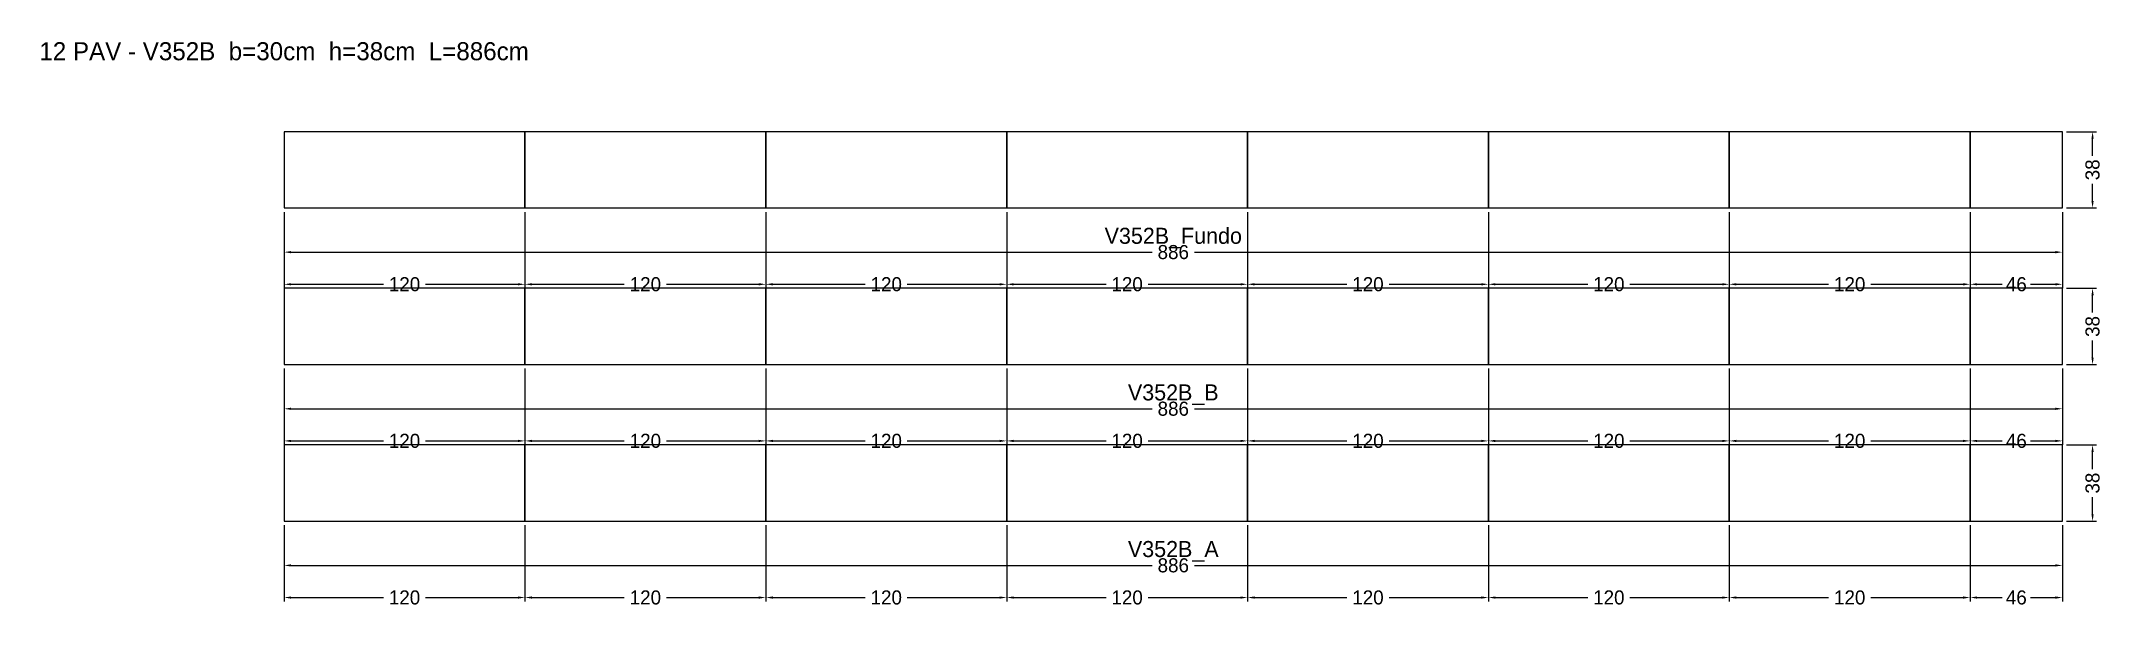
# Model space of a CAD drawing. Header units: metres. Extents: x -121 to 906, y -43 to 239.
import ezdxf

# ---------------------------------------------------------------- set-up
doc = ezdxf.new("R2010")
doc.units = ezdxf.units.M
for name, color, linetype in [('COTA', 3, 'Continuous'), ('NOMENCLATURA', 2, 'Continuous'), ('Paineis', 7, 'Continuous'), ('Texto Secao', 2, 'Continuous')]:
    doc.layers.add(name, color=color, linetype=linetype)
doc.dimstyles.new('COTA_VIG', dxfattribs={"dimtxt": 7, "dimasz": 3.5, "dimexe": 2, "dimexo": 2, "dimgap": 1.5, "dimtad": 1, "dimdec": 1, "dimcen": 2.5, "dimclrd": 3, "dimclre": 3, "dimclrt": 3, "dimazin": 3, "dimtfac": 1, "dimtmove": 0, "dimatfit": 3})

# ---------------------------------------------------------------- blocks, each defined once
blk = doc.blocks.new('_CLOSEDFILLED')
at = {"color": 0, "linetype": 'BYBLOCK'}
blk.add_solid([(-1, 0.16), (0, 0), (-1, -0.16)], dxfattribs=at)
blk = doc.blocks.new('*D1')
at = {"color": 3}
for p, q in [((0, -2), (0, -24)), ((886, -2), (886, -24)), ((3.5, -22), (432.5, -22)), ((453.5, -22), (882.5, -22))]:
    blk.add_line(p, q, dxfattribs=at)
at = {"layer": 'Defpoints'}
for p in [(0, 0), (886, 0), (0, -22)]:
    blk.add_point(p, dxfattribs=at)
at = {"layer": 'COTA', "color": 3, "xscale": 3.5, "yscale": 3.5, "rotation": 180}
blk.add_blockref('_CLOSEDFILLED', (0, -22), dxfattribs=at)
at = {"layer": 'COTA', "color": 3, "xscale": 3.5, "yscale": 3.5}
blk.add_blockref('_CLOSEDFILLED', (886, -22), dxfattribs=at)
at = {"layer": 'COTA', "color": 3, "insert": (443, -22), "char_height": 7, "attachment_point": 5}
blk.add_mtext('886', dxfattribs=at)
blk = doc.blocks.new('*D2')
at = {"color": 3}
for p, q in [((0, -2), (0, -40)), ((120, -2), (120, -40)), ((3.5, -38), (49.5, -38)), ((70.5, -38), (116.5, -38))]:
    blk.add_line(p, q, dxfattribs=at)
at = {"layer": 'Defpoints'}
for p in [(0, 0), (120, 0), (0, -38)]:
    blk.add_point(p, dxfattribs=at)
at = {"layer": 'COTA', "color": 3, "xscale": 3.5, "yscale": 3.5, "rotation": 180}
blk.add_blockref('_CLOSEDFILLED', (0, -38), dxfattribs=at)
at = {"layer": 'COTA', "color": 3, "xscale": 3.5, "yscale": 3.5}
blk.add_blockref('_CLOSEDFILLED', (120, -38), dxfattribs=at)
at = {"layer": 'COTA', "color": 3, "insert": (60, -38), "char_height": 7, "attachment_point": 5}
blk.add_mtext('120', dxfattribs=at)
blk = doc.blocks.new('*D3')
at = {"color": 3}
for p, q in [((120, -2), (120, -40)), ((240, -2), (240, -40)), ((123.5, -38), (169.5, -38)), ((190.5, -38), (236.5, -38))]:
    blk.add_line(p, q, dxfattribs=at)
at = {"layer": 'Defpoints'}
for p in [(120, 0), (240, 0), (120, -38)]:
    blk.add_point(p, dxfattribs=at)
at = {"layer": 'COTA', "color": 3, "xscale": 3.5, "yscale": 3.5, "rotation": 180}
blk.add_blockref('_CLOSEDFILLED', (120, -38), dxfattribs=at)
at = {"layer": 'COTA', "color": 3, "xscale": 3.5, "yscale": 3.5}
blk.add_blockref('_CLOSEDFILLED', (240, -38), dxfattribs=at)
at = {"layer": 'COTA', "color": 3, "insert": (180, -38), "char_height": 7, "attachment_point": 5}
blk.add_mtext('120', dxfattribs=at)
blk = doc.blocks.new('*D4')
at = {"color": 3}
for p, q in [((240, -2), (240, -40)), ((360, -2), (360, -40)), ((243.5, -38), (289.5, -38)), ((310.5, -38), (356.5, -38))]:
    blk.add_line(p, q, dxfattribs=at)
at = {"layer": 'Defpoints'}
for p in [(240, 0), (360, 0), (240, -38)]:
    blk.add_point(p, dxfattribs=at)
at = {"layer": 'COTA', "color": 3, "xscale": 3.5, "yscale": 3.5, "rotation": 180}
blk.add_blockref('_CLOSEDFILLED', (240, -38), dxfattribs=at)
at = {"layer": 'COTA', "color": 3, "xscale": 3.5, "yscale": 3.5}
blk.add_blockref('_CLOSEDFILLED', (360, -38), dxfattribs=at)
at = {"layer": 'COTA', "color": 3, "insert": (300, -38), "char_height": 7, "attachment_point": 5}
blk.add_mtext('120', dxfattribs=at)
blk = doc.blocks.new('*D5')
at = {"color": 3}
for p, q in [((360, -2), (360, -40)), ((480, -2), (480, -40)), ((363.5, -38), (409.5, -38)), ((430.5, -38), (476.5, -38))]:
    blk.add_line(p, q, dxfattribs=at)
at = {"layer": 'Defpoints'}
for p in [(360, 0), (480, 0), (360, -38)]:
    blk.add_point(p, dxfattribs=at)
at = {"layer": 'COTA', "color": 3, "xscale": 3.5, "yscale": 3.5, "rotation": 180}
blk.add_blockref('_CLOSEDFILLED', (360, -38), dxfattribs=at)
at = {"layer": 'COTA', "color": 3, "xscale": 3.5, "yscale": 3.5}
blk.add_blockref('_CLOSEDFILLED', (480, -38), dxfattribs=at)
at = {"layer": 'COTA', "color": 3, "insert": (420, -38), "char_height": 7, "attachment_point": 5}
blk.add_mtext('120', dxfattribs=at)
blk = doc.blocks.new('*D6')
at = {"color": 3}
for p, q in [((480, -2), (480, -40)), ((600, -2), (600, -40)), ((483.5, -38), (529.5, -38)), ((550.5, -38), (596.5, -38))]:
    blk.add_line(p, q, dxfattribs=at)
at = {"layer": 'Defpoints'}
for p in [(480, 0), (600, 0), (480, -38)]:
    blk.add_point(p, dxfattribs=at)
at = {"layer": 'COTA', "color": 3, "xscale": 3.5, "yscale": 3.5, "rotation": 180}
blk.add_blockref('_CLOSEDFILLED', (480, -38), dxfattribs=at)
at = {"layer": 'COTA', "color": 3, "xscale": 3.5, "yscale": 3.5}
blk.add_blockref('_CLOSEDFILLED', (600, -38), dxfattribs=at)
at = {"layer": 'COTA', "color": 3, "insert": (540, -38), "char_height": 7, "attachment_point": 5}
blk.add_mtext('120', dxfattribs=at)
blk = doc.blocks.new('*D7')
at = {"color": 3}
for p, q in [((600, -2), (600, -40)), ((720, -2), (720, -40)), ((603.5, -38), (649.5, -38)), ((670.5, -38), (716.5, -38))]:
    blk.add_line(p, q, dxfattribs=at)
at = {"layer": 'Defpoints'}
for p in [(600, 0), (720, 0), (600, -38)]:
    blk.add_point(p, dxfattribs=at)
at = {"layer": 'COTA', "color": 3, "xscale": 3.5, "yscale": 3.5, "rotation": 180}
blk.add_blockref('_CLOSEDFILLED', (600, -38), dxfattribs=at)
at = {"layer": 'COTA', "color": 3, "xscale": 3.5, "yscale": 3.5}
blk.add_blockref('_CLOSEDFILLED', (720, -38), dxfattribs=at)
at = {"layer": 'COTA', "color": 3, "insert": (660, -38), "char_height": 7, "attachment_point": 5}
blk.add_mtext('120', dxfattribs=at)
blk = doc.blocks.new('*D8')
at = {"color": 3}
for p, q in [((720, -2), (720, -40)), ((840, -2), (840, -40)), ((723.5, -38), (769.5, -38)), ((790.5, -38), (836.5, -38))]:
    blk.add_line(p, q, dxfattribs=at)
at = {"layer": 'Defpoints'}
for p in [(720, 0), (840, 0), (720, -38)]:
    blk.add_point(p, dxfattribs=at)
at = {"layer": 'COTA', "color": 3, "xscale": 3.5, "yscale": 3.5, "rotation": 180}
blk.add_blockref('_CLOSEDFILLED', (720, -38), dxfattribs=at)
at = {"layer": 'COTA', "color": 3, "xscale": 3.5, "yscale": 3.5}
blk.add_blockref('_CLOSEDFILLED', (840, -38), dxfattribs=at)
at = {"layer": 'COTA', "color": 3, "insert": (780, -38), "char_height": 7, "attachment_point": 5}
blk.add_mtext('120', dxfattribs=at)
blk = doc.blocks.new('*D9')
at = {"color": 3}
for p, q in [((840, -2), (840, -40)), ((886, -2), (886, -40)), ((843.5, -38), (856, -38)), ((870, -38), (882.5, -38))]:
    blk.add_line(p, q, dxfattribs=at)
at = {"layer": 'Defpoints'}
for p in [(840, 0), (886, 0), (840, -38)]:
    blk.add_point(p, dxfattribs=at)
at = {"layer": 'COTA', "color": 3, "xscale": 3.5, "yscale": 3.5, "rotation": 180}
blk.add_blockref('_CLOSEDFILLED', (840, -38), dxfattribs=at)
at = {"layer": 'COTA', "color": 3, "xscale": 3.5, "yscale": 3.5}
blk.add_blockref('_CLOSEDFILLED', (886, -38), dxfattribs=at)
at = {"layer": 'COTA', "color": 3, "insert": (863, -38), "char_height": 7, "attachment_point": 5}
blk.add_mtext('46', dxfattribs=at)
blk = doc.blocks.new('*D10')
at = {"color": 3}
for p, q in [((888, 38), (903, 38)), ((901, 26), (901, 34.5)), ((901, 3.5), (901, 12)), ((888, 0), (903, 0))]:
    blk.add_line(p, q, dxfattribs=at)
at = {"layer": 'Defpoints'}
for p in [(886, 38), (886, 0), (901, 0)]:
    blk.add_point(p, dxfattribs=at)
at = {"layer": 'COTA', "color": 3, "xscale": 3.5, "yscale": 3.5}
for p, rotation in [((901, 38), 90), ((901, 0), 270)]:
    blk.add_blockref('_CLOSEDFILLED', p, dxfattribs=dict(at, rotation=rotation))
at = {"layer": 'COTA', "color": 3, "insert": (901, 19), "char_height": 7, "attachment_point": 5, "rotation": 90}
blk.add_mtext('38', dxfattribs=at)
blk = doc.blocks.new('*D11')
at = {"color": 3}
for p, q in [((0, 76), (0, 54)), ((886, 76), (886, 54)), ((3.5, 56), (432.5, 56)), ((453.5, 56), (882.5, 56))]:
    blk.add_line(p, q, dxfattribs=at)
at = {"layer": 'Defpoints'}
for p in [(0, 78), (886, 78), (0, 56)]:
    blk.add_point(p, dxfattribs=at)
at = {"layer": 'COTA', "color": 3, "xscale": 3.5, "yscale": 3.5, "rotation": 180}
blk.add_blockref('_CLOSEDFILLED', (0, 56), dxfattribs=at)
at = {"layer": 'COTA', "color": 3, "xscale": 3.5, "yscale": 3.5}
blk.add_blockref('_CLOSEDFILLED', (886, 56), dxfattribs=at)
at = {"layer": 'COTA', "color": 3, "insert": (443, 56), "char_height": 7, "attachment_point": 5}
blk.add_mtext('886', dxfattribs=at)
blk = doc.blocks.new('*D12')
at = {"color": 3}
for p, q in [((0, 76), (0, 38)), ((120, 76), (120, 38)), ((3.5, 40), (49.5, 40)), ((70.5, 40), (116.5, 40))]:
    blk.add_line(p, q, dxfattribs=at)
at = {"layer": 'Defpoints'}
for p in [(0, 78), (120, 78), (0, 40)]:
    blk.add_point(p, dxfattribs=at)
at = {"layer": 'COTA', "color": 3, "xscale": 3.5, "yscale": 3.5, "rotation": 180}
blk.add_blockref('_CLOSEDFILLED', (0, 40), dxfattribs=at)
at = {"layer": 'COTA', "color": 3, "xscale": 3.5, "yscale": 3.5}
blk.add_blockref('_CLOSEDFILLED', (120, 40), dxfattribs=at)
at = {"layer": 'COTA', "color": 3, "insert": (60, 40), "char_height": 7, "attachment_point": 5}
blk.add_mtext('120', dxfattribs=at)
blk = doc.blocks.new('*D13')
at = {"color": 3}
for p, q in [((120, 76), (120, 38)), ((240, 76), (240, 38)), ((123.5, 40), (169.5, 40)), ((190.5, 40), (236.5, 40))]:
    blk.add_line(p, q, dxfattribs=at)
at = {"layer": 'Defpoints'}
for p in [(120, 78), (240, 78), (120, 40)]:
    blk.add_point(p, dxfattribs=at)
at = {"layer": 'COTA', "color": 3, "xscale": 3.5, "yscale": 3.5, "rotation": 180}
blk.add_blockref('_CLOSEDFILLED', (120, 40), dxfattribs=at)
at = {"layer": 'COTA', "color": 3, "xscale": 3.5, "yscale": 3.5}
blk.add_blockref('_CLOSEDFILLED', (240, 40), dxfattribs=at)
at = {"layer": 'COTA', "color": 3, "insert": (180, 40), "char_height": 7, "attachment_point": 5}
blk.add_mtext('120', dxfattribs=at)
blk = doc.blocks.new('*D14')
at = {"color": 3}
for p, q in [((240, 76), (240, 38)), ((360, 76), (360, 38)), ((243.5, 40), (289.5, 40)), ((310.5, 40), (356.5, 40))]:
    blk.add_line(p, q, dxfattribs=at)
at = {"layer": 'Defpoints'}
for p in [(240, 78), (360, 78), (240, 40)]:
    blk.add_point(p, dxfattribs=at)
at = {"layer": 'COTA', "color": 3, "xscale": 3.5, "yscale": 3.5, "rotation": 180}
blk.add_blockref('_CLOSEDFILLED', (240, 40), dxfattribs=at)
at = {"layer": 'COTA', "color": 3, "xscale": 3.5, "yscale": 3.5}
blk.add_blockref('_CLOSEDFILLED', (360, 40), dxfattribs=at)
at = {"layer": 'COTA', "color": 3, "insert": (300, 40), "char_height": 7, "attachment_point": 5}
blk.add_mtext('120', dxfattribs=at)
blk = doc.blocks.new('*D15')
at = {"color": 3}
for p, q in [((360, 76), (360, 38)), ((480, 76), (480, 38)), ((363.5, 40), (409.5, 40)), ((430.5, 40), (476.5, 40))]:
    blk.add_line(p, q, dxfattribs=at)
at = {"layer": 'Defpoints'}
for p in [(360, 78), (480, 78), (360, 40)]:
    blk.add_point(p, dxfattribs=at)
at = {"layer": 'COTA', "color": 3, "xscale": 3.5, "yscale": 3.5, "rotation": 180}
blk.add_blockref('_CLOSEDFILLED', (360, 40), dxfattribs=at)
at = {"layer": 'COTA', "color": 3, "xscale": 3.5, "yscale": 3.5}
blk.add_blockref('_CLOSEDFILLED', (480, 40), dxfattribs=at)
at = {"layer": 'COTA', "color": 3, "insert": (420, 40), "char_height": 7, "attachment_point": 5}
blk.add_mtext('120', dxfattribs=at)
blk = doc.blocks.new('*D16')
at = {"color": 3}
for p, q in [((480, 76), (480, 38)), ((600, 76), (600, 38)), ((483.5, 40), (529.5, 40)), ((550.5, 40), (596.5, 40))]:
    blk.add_line(p, q, dxfattribs=at)
at = {"layer": 'Defpoints'}
for p in [(480, 78), (600, 78), (480, 40)]:
    blk.add_point(p, dxfattribs=at)
at = {"layer": 'COTA', "color": 3, "xscale": 3.5, "yscale": 3.5, "rotation": 180}
blk.add_blockref('_CLOSEDFILLED', (480, 40), dxfattribs=at)
at = {"layer": 'COTA', "color": 3, "xscale": 3.5, "yscale": 3.5}
blk.add_blockref('_CLOSEDFILLED', (600, 40), dxfattribs=at)
at = {"layer": 'COTA', "color": 3, "insert": (540, 40), "char_height": 7, "attachment_point": 5}
blk.add_mtext('120', dxfattribs=at)
blk = doc.blocks.new('*D17')
at = {"color": 3}
for p, q in [((600, 76), (600, 38)), ((720, 76), (720, 38)), ((603.5, 40), (649.5, 40)), ((670.5, 40), (716.5, 40))]:
    blk.add_line(p, q, dxfattribs=at)
at = {"layer": 'Defpoints'}
for p in [(600, 78), (720, 78), (600, 40)]:
    blk.add_point(p, dxfattribs=at)
at = {"layer": 'COTA', "color": 3, "xscale": 3.5, "yscale": 3.5, "rotation": 180}
blk.add_blockref('_CLOSEDFILLED', (600, 40), dxfattribs=at)
at = {"layer": 'COTA', "color": 3, "xscale": 3.5, "yscale": 3.5}
blk.add_blockref('_CLOSEDFILLED', (720, 40), dxfattribs=at)
at = {"layer": 'COTA', "color": 3, "insert": (660, 40), "char_height": 7, "attachment_point": 5}
blk.add_mtext('120', dxfattribs=at)
blk = doc.blocks.new('*D18')
at = {"color": 3}
for p, q in [((720, 76), (720, 38)), ((840, 76), (840, 38)), ((723.5, 40), (769.5, 40)), ((790.5, 40), (836.5, 40))]:
    blk.add_line(p, q, dxfattribs=at)
at = {"layer": 'Defpoints'}
for p in [(720, 78), (840, 78), (720, 40)]:
    blk.add_point(p, dxfattribs=at)
at = {"layer": 'COTA', "color": 3, "xscale": 3.5, "yscale": 3.5, "rotation": 180}
blk.add_blockref('_CLOSEDFILLED', (720, 40), dxfattribs=at)
at = {"layer": 'COTA', "color": 3, "xscale": 3.5, "yscale": 3.5}
blk.add_blockref('_CLOSEDFILLED', (840, 40), dxfattribs=at)
at = {"layer": 'COTA', "color": 3, "insert": (780, 40), "char_height": 7, "attachment_point": 5}
blk.add_mtext('120', dxfattribs=at)
blk = doc.blocks.new('*D19')
at = {"color": 3}
for p, q in [((840, 76), (840, 38)), ((886, 76), (886, 38)), ((843.5, 40), (856, 40)), ((870, 40), (882.5, 40))]:
    blk.add_line(p, q, dxfattribs=at)
at = {"layer": 'Defpoints'}
for p in [(840, 78), (886, 78), (840, 40)]:
    blk.add_point(p, dxfattribs=at)
at = {"layer": 'COTA', "color": 3, "xscale": 3.5, "yscale": 3.5, "rotation": 180}
blk.add_blockref('_CLOSEDFILLED', (840, 40), dxfattribs=at)
at = {"layer": 'COTA', "color": 3, "xscale": 3.5, "yscale": 3.5}
blk.add_blockref('_CLOSEDFILLED', (886, 40), dxfattribs=at)
at = {"layer": 'COTA', "color": 3, "insert": (863, 40), "char_height": 7, "attachment_point": 5}
blk.add_mtext('46', dxfattribs=at)
blk = doc.blocks.new('*D20')
at = {"color": 3}
for p, q in [((888, 116), (903, 116)), ((901, 104), (901, 112.5)), ((901, 81.5), (901, 90)), ((888, 78), (903, 78))]:
    blk.add_line(p, q, dxfattribs=at)
at = {"layer": 'Defpoints'}
for p in [(886, 116), (886, 78), (901, 78)]:
    blk.add_point(p, dxfattribs=at)
at = {"layer": 'COTA', "color": 3, "xscale": 3.5, "yscale": 3.5}
for p, rotation in [((901, 116), 90), ((901, 78), 270)]:
    blk.add_blockref('_CLOSEDFILLED', p, dxfattribs=dict(at, rotation=rotation))
at = {"layer": 'COTA', "color": 3, "insert": (901, 97), "char_height": 7, "attachment_point": 5, "rotation": 90}
blk.add_mtext('38', dxfattribs=at)
blk = doc.blocks.new('*D21')
at = {"color": 3}
for p, q in [((0, 154), (0, 132)), ((886, 154), (886, 132)), ((3.5, 134), (432.5, 134)), ((453.5, 134), (882.5, 134))]:
    blk.add_line(p, q, dxfattribs=at)
at = {"layer": 'Defpoints'}
for p in [(0, 156), (886, 156), (0, 134)]:
    blk.add_point(p, dxfattribs=at)
at = {"layer": 'COTA', "color": 3, "xscale": 3.5, "yscale": 3.5, "rotation": 180}
blk.add_blockref('_CLOSEDFILLED', (0, 134), dxfattribs=at)
at = {"layer": 'COTA', "color": 3, "xscale": 3.5, "yscale": 3.5}
blk.add_blockref('_CLOSEDFILLED', (886, 134), dxfattribs=at)
at = {"layer": 'COTA', "color": 3, "insert": (443, 134), "char_height": 7, "attachment_point": 5}
blk.add_mtext('886', dxfattribs=at)
blk = doc.blocks.new('*D22')
at = {"color": 3}
for p, q in [((0, 154), (0, 116)), ((120, 154), (120, 116)), ((3.5, 118), (49.5, 118)), ((70.5, 118), (116.5, 118))]:
    blk.add_line(p, q, dxfattribs=at)
at = {"layer": 'Defpoints'}
for p in [(0, 156), (120, 156), (0, 118)]:
    blk.add_point(p, dxfattribs=at)
at = {"layer": 'COTA', "color": 3, "xscale": 3.5, "yscale": 3.5, "rotation": 180}
blk.add_blockref('_CLOSEDFILLED', (0, 118), dxfattribs=at)
at = {"layer": 'COTA', "color": 3, "xscale": 3.5, "yscale": 3.5}
blk.add_blockref('_CLOSEDFILLED', (120, 118), dxfattribs=at)
at = {"layer": 'COTA', "color": 3, "insert": (60, 118), "char_height": 7, "attachment_point": 5}
blk.add_mtext('120', dxfattribs=at)
blk = doc.blocks.new('*D23')
at = {"color": 3}
for p, q in [((120, 154), (120, 116)), ((240, 154), (240, 116)), ((123.5, 118), (169.5, 118)), ((190.5, 118), (236.5, 118))]:
    blk.add_line(p, q, dxfattribs=at)
at = {"layer": 'Defpoints'}
for p in [(120, 156), (240, 156), (120, 118)]:
    blk.add_point(p, dxfattribs=at)
at = {"layer": 'COTA', "color": 3, "xscale": 3.5, "yscale": 3.5, "rotation": 180}
blk.add_blockref('_CLOSEDFILLED', (120, 118), dxfattribs=at)
at = {"layer": 'COTA', "color": 3, "xscale": 3.5, "yscale": 3.5}
blk.add_blockref('_CLOSEDFILLED', (240, 118), dxfattribs=at)
at = {"layer": 'COTA', "color": 3, "insert": (180, 118), "char_height": 7, "attachment_point": 5}
blk.add_mtext('120', dxfattribs=at)
blk = doc.blocks.new('*D24')
at = {"color": 3}
for p, q in [((240, 154), (240, 116)), ((360, 154), (360, 116)), ((243.5, 118), (289.5, 118)), ((310.5, 118), (356.5, 118))]:
    blk.add_line(p, q, dxfattribs=at)
at = {"layer": 'Defpoints'}
for p in [(240, 156), (360, 156), (240, 118)]:
    blk.add_point(p, dxfattribs=at)
at = {"layer": 'COTA', "color": 3, "xscale": 3.5, "yscale": 3.5, "rotation": 180}
blk.add_blockref('_CLOSEDFILLED', (240, 118), dxfattribs=at)
at = {"layer": 'COTA', "color": 3, "xscale": 3.5, "yscale": 3.5}
blk.add_blockref('_CLOSEDFILLED', (360, 118), dxfattribs=at)
at = {"layer": 'COTA', "color": 3, "insert": (300, 118), "char_height": 7, "attachment_point": 5}
blk.add_mtext('120', dxfattribs=at)
blk = doc.blocks.new('*D25')
at = {"color": 3}
for p, q in [((360, 154), (360, 116)), ((480, 154), (480, 116)), ((363.5, 118), (409.5, 118)), ((430.5, 118), (476.5, 118))]:
    blk.add_line(p, q, dxfattribs=at)
at = {"layer": 'Defpoints'}
for p in [(360, 156), (480, 156), (360, 118)]:
    blk.add_point(p, dxfattribs=at)
at = {"layer": 'COTA', "color": 3, "xscale": 3.5, "yscale": 3.5, "rotation": 180}
blk.add_blockref('_CLOSEDFILLED', (360, 118), dxfattribs=at)
at = {"layer": 'COTA', "color": 3, "xscale": 3.5, "yscale": 3.5}
blk.add_blockref('_CLOSEDFILLED', (480, 118), dxfattribs=at)
at = {"layer": 'COTA', "color": 3, "insert": (420, 118), "char_height": 7, "attachment_point": 5}
blk.add_mtext('120', dxfattribs=at)
blk = doc.blocks.new('*D26')
at = {"color": 3}
for p, q in [((480, 154), (480, 116)), ((600, 154), (600, 116)), ((483.5, 118), (529.5, 118)), ((550.5, 118), (596.5, 118))]:
    blk.add_line(p, q, dxfattribs=at)
at = {"layer": 'Defpoints'}
for p in [(480, 156), (600, 156), (480, 118)]:
    blk.add_point(p, dxfattribs=at)
at = {"layer": 'COTA', "color": 3, "xscale": 3.5, "yscale": 3.5, "rotation": 180}
blk.add_blockref('_CLOSEDFILLED', (480, 118), dxfattribs=at)
at = {"layer": 'COTA', "color": 3, "xscale": 3.5, "yscale": 3.5}
blk.add_blockref('_CLOSEDFILLED', (600, 118), dxfattribs=at)
at = {"layer": 'COTA', "color": 3, "insert": (540, 118), "char_height": 7, "attachment_point": 5}
blk.add_mtext('120', dxfattribs=at)
blk = doc.blocks.new('*D27')
at = {"color": 3}
for p, q in [((600, 154), (600, 116)), ((720, 154), (720, 116)), ((603.5, 118), (649.5, 118)), ((670.5, 118), (716.5, 118))]:
    blk.add_line(p, q, dxfattribs=at)
at = {"layer": 'Defpoints'}
for p in [(600, 156), (720, 156), (600, 118)]:
    blk.add_point(p, dxfattribs=at)
at = {"layer": 'COTA', "color": 3, "xscale": 3.5, "yscale": 3.5, "rotation": 180}
blk.add_blockref('_CLOSEDFILLED', (600, 118), dxfattribs=at)
at = {"layer": 'COTA', "color": 3, "xscale": 3.5, "yscale": 3.5}
blk.add_blockref('_CLOSEDFILLED', (720, 118), dxfattribs=at)
at = {"layer": 'COTA', "color": 3, "insert": (660, 118), "char_height": 7, "attachment_point": 5}
blk.add_mtext('120', dxfattribs=at)
blk = doc.blocks.new('*D28')
at = {"color": 3}
for p, q in [((720, 154), (720, 116)), ((840, 154), (840, 116)), ((723.5, 118), (769.5, 118)), ((790.5, 118), (836.5, 118))]:
    blk.add_line(p, q, dxfattribs=at)
at = {"layer": 'Defpoints'}
for p in [(720, 156), (840, 156), (720, 118)]:
    blk.add_point(p, dxfattribs=at)
at = {"layer": 'COTA', "color": 3, "xscale": 3.5, "yscale": 3.5, "rotation": 180}
blk.add_blockref('_CLOSEDFILLED', (720, 118), dxfattribs=at)
at = {"layer": 'COTA', "color": 3, "xscale": 3.5, "yscale": 3.5}
blk.add_blockref('_CLOSEDFILLED', (840, 118), dxfattribs=at)
at = {"layer": 'COTA', "color": 3, "insert": (780, 118), "char_height": 7, "attachment_point": 5}
blk.add_mtext('120', dxfattribs=at)
blk = doc.blocks.new('*D29')
at = {"color": 3}
for p, q in [((840, 154), (840, 116)), ((886, 154), (886, 116)), ((843.5, 118), (856, 118)), ((870, 118), (882.5, 118))]:
    blk.add_line(p, q, dxfattribs=at)
at = {"layer": 'Defpoints'}
for p in [(840, 156), (886, 156), (840, 118)]:
    blk.add_point(p, dxfattribs=at)
at = {"layer": 'COTA', "color": 3, "xscale": 3.5, "yscale": 3.5, "rotation": 180}
blk.add_blockref('_CLOSEDFILLED', (840, 118), dxfattribs=at)
at = {"layer": 'COTA', "color": 3, "xscale": 3.5, "yscale": 3.5}
blk.add_blockref('_CLOSEDFILLED', (886, 118), dxfattribs=at)
at = {"layer": 'COTA', "color": 3, "insert": (863, 118), "char_height": 7, "attachment_point": 5}
blk.add_mtext('46', dxfattribs=at)
blk = doc.blocks.new('*D30')
at = {"color": 3}
for p, q in [((888, 194), (903, 194)), ((901, 182), (901, 190.5)), ((901, 159.5), (901, 168)), ((888, 156), (903, 156))]:
    blk.add_line(p, q, dxfattribs=at)
at = {"layer": 'Defpoints'}
for p in [(886, 194), (886, 156), (901, 156)]:
    blk.add_point(p, dxfattribs=at)
at = {"layer": 'COTA', "color": 3, "xscale": 3.5, "yscale": 3.5}
for p, rotation in [((901, 194), 90), ((901, 156), 270)]:
    blk.add_blockref('_CLOSEDFILLED', p, dxfattribs=dict(at, rotation=rotation))
at = {"layer": 'COTA', "color": 3, "insert": (901, 175), "char_height": 7, "attachment_point": 5, "rotation": 90}
blk.add_mtext('38', dxfattribs=at)

msp = doc.modelspace()

# ---------------------------------------------------------------- linework, layer by layer
at = {"layer": 'Paineis'}
for points in [[(0, 156), (120, 156), (120, 194), (0, 194)], [(120, 156), (240, 156), (240, 194), (120, 194)], [(240, 156), (360, 156), (360, 194), (240, 194)], [(360, 156), (480, 156), (480, 194), (360, 194)], [(480, 156), (600, 156), (600, 194), (480, 194)], [(600, 156), (720, 156), (720, 194), (600, 194)], [(720, 156), (840, 156), (840, 194), (720, 194)], [(840, 156), (886, 156), (886, 194), (840, 194)], [(0, 78), (120, 78), (120, 116), (0, 116)], [(120, 78), (240, 78), (240, 116), (120, 116)], [(240, 78), (360, 78), (360, 116), (240, 116)], [(360, 78), (480, 78), (480, 116), (360, 116)], [(480, 78), (600, 78), (600, 116), (480, 116)], [(600, 78), (720, 78), (720, 116), (600, 116)], [(720, 78), (840, 78), (840, 116), (720, 116)], [(840, 78), (886, 78), (886, 116), (840, 116)], [(0, 0), (120, 0), (120, 38), (0, 38)], [(120, 0), (240, 0), (240, 38), (120, 38)], [(240, 0), (360, 0), (360, 38), (240, 38)], [(360, 0), (480, 0), (480, 38), (360, 38)], [(480, 0), (600, 0), (600, 38), (480, 38)], [(600, 0), (720, 0), (720, 38), (600, 38)], [(720, 0), (840, 0), (840, 38), (720, 38)], [(840, 0), (886, 0), (886, 38), (840, 38)]]:
    msp.add_lwpolyline(points, close=True, dxfattribs=at)

# ---------------------------------------------------------------- texts
at = {"layer": 'NOMENCLATURA', "insert": (0, 234), "char_height": 9, "width": 906, "attachment_point": 5}
msp.add_mtext('12 PAV - V352B  b=30cm  h=38cm  L=886cm', dxfattribs=at)
at = {"layer": 'Texto Secao', "char_height": 8, "width": 906, "attachment_point": 5}
for s, insert in [('V352B_Fundo', (443, 141)), ('V352B_B', (443, 63)), ('V352B_A', (443, -15))]:
    msp.add_mtext(s, dxfattribs=dict(at, insert=insert))

# ---------------------------------------------------------------- dimensions: what is measured, and where the dimension line sits
at = {"layer": 'COTA'}
for base, p1, p2, picture, middle in [((901, 156), (886, 156), (886, 194), '*D30', (901, 175)), ((901, 78), (886, 78), (886, 116), '*D20', (901, 97)), ((901, 0), (886, 0), (886, 38), '*D10', (901, 19))]:
    dim = msp.add_linear_dim(base=base, p1=p1, p2=p2, angle=90, dimstyle='COTA_VIG', dxfattribs=at)
    dim.commit()
    dim.dimension.update_dxf_attribs({"geometry": picture, "text_midpoint": middle})
for base, p1, p2, picture, middle in [((0, 134), (0, 156), (886, 156), '*D21', (443, 134)), ((0, 118), (0, 156), (120, 156), '*D22', (60, 118)), ((120, 118), (120, 156), (240, 156), '*D23', (180, 118)), ((240, 118), (240, 156), (360, 156), '*D24', (300, 118)), ((360, 118), (360, 156), (480, 156), '*D25', (420, 118)), ((480, 118), (480, 156), (600, 156), '*D26', (540, 118)), ((600, 118), (600, 156), (720, 156), '*D27', (660, 118)), ((720, 118), (720, 156), (840, 156), '*D28', (780, 118)), ((840, 118), (840, 156), (886, 156), '*D29', (863, 118)), ((0, 56), (0, 78), (886, 78), '*D11', (443, 56)), ((0, 40), (0, 78), (120, 78), '*D12', (60, 40)), ((120, 40), (120, 78), (240, 78), '*D13', (180, 40)), ((240, 40), (240, 78), (360, 78), '*D14', (300, 40)), ((360, 40), (360, 78), (480, 78), '*D15', (420, 40)), ((480, 40), (480, 78), (600, 78), '*D16', (540, 40)), ((600, 40), (600, 78), (720, 78), '*D17', (660, 40)), ((720, 40), (720, 78), (840, 78), '*D18', (780, 40)), ((840, 40), (840, 78), (886, 78), '*D19', (863, 40)), ((0, -22), (0, 0), (886, 0), '*D1', (443, -22)), ((0, -38), (0, 0), (120, 0), '*D2', (60, -38)), ((120, -38), (120, 0), (240, 0), '*D3', (180, -38)), ((240, -38), (240, 0), (360, 0), '*D4', (300, -38)), ((360, -38), (360, 0), (480, 0), '*D5', (420, -38)), ((480, -38), (480, 0), (600, 0), '*D6', (540, -38)), ((600, -38), (600, 0), (720, 0), '*D7', (660, -38)), ((720, -38), (720, 0), (840, 0), '*D8', (780, -38)), ((840, -38), (840, 0), (886, 0), '*D9', (863, -38))]:
    dim = msp.add_linear_dim(base=base, p1=p1, p2=p2, dimstyle='COTA_VIG', dxfattribs=at)
    dim.commit()
    dim.dimension.update_dxf_attribs({"geometry": picture, "text_midpoint": middle})

doc.saveas('drawing.dxf')
